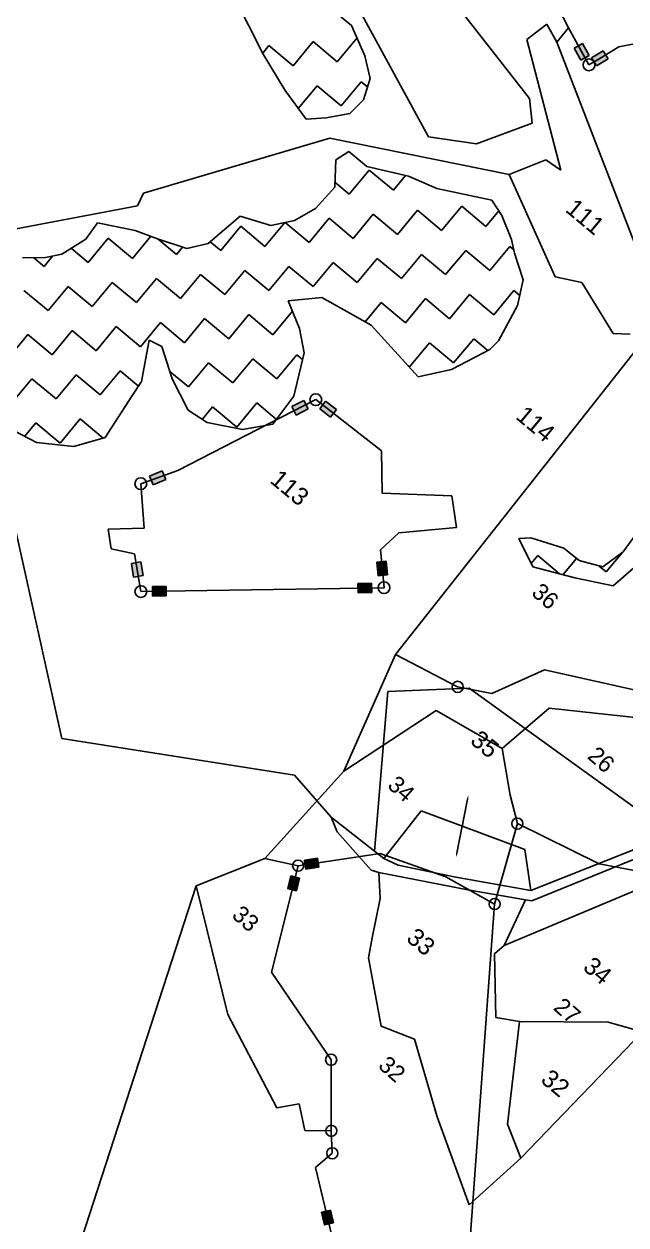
# Model space of a CAD drawing. Header units: metres. Extents: x 316400 to 324250, y 1868140 to 1873603.
# Drawn here: x 319206 to 319551, y 1868737 to 1869426 of the extents above; entities that cross this region are included whole.
import ezdxf

# ---------------------------------------------------------------- set-up
doc = ezdxf.new("R2010")
doc.units = ezdxf.units.M
for name, color, linetype in [('OFF', 1, 'Continuous'), ('POLY_HATCH', 12, 'Continuous'), ('POLY_PARCEL', 6, 'Continuous'), ('POLY_ROAD', 30, 'Continuous'), ('POLY_WATER', 4, 'Continuous'), ('TEXT_PARCEL', 7, 'Continuous'), ('V_BOUND_LINE', 7, 'Continuous')]:
    doc.layers.add(name, color=color, linetype=linetype)
doc.styles.add('TEXT_MAP', font='')
doc.styles.get('TEXT_MAP').set_extended_font_data('Kruti Dev 050')

msp = doc.modelspace()

# ---------------------------------------------------------------- hatches: boundary and pattern name
for points in [[(319526.22, 1869414.99), (319521.44, 1869412.35), (319525.26, 1869405.44), (319530.04, 1869408.08)], [(319540.87, 1869406.22), (319538.03, 1869410.89), (319531.29, 1869406.79), (319534.12, 1869402.13)], [(319359.24, 1869206.54), (319361.73, 1869201.68), (319368.75, 1869205.29), (319366.26, 1869210.15)], [(319381.51, 1869200.52), (319384.86, 1869204.82), (319378.64, 1869209.68), (319375.28, 1869205.37)], [(319286.89, 1869164.71), (319284.78, 1869169.74), (319277.5, 1869166.68), (319279.61, 1869161.65)], [(319268.49, 1869108.71), (319273.87, 1869109.6), (319272.59, 1869117.39), (319267.21, 1869116.5)], [(319413.49, 1869117.84), (319408.05, 1869117.31), (319408.82, 1869109.46), (319414.25, 1869109.98)], [(319397.22, 1869105.1), (319397.31, 1869099.64), (319405.2, 1869099.77), (319405.12, 1869105.23)], [(319287.22, 1869097.89), (319287.14, 1869103.34), (319279.25, 1869103.22), (319279.33, 1869097.76)], [(319374.74, 1868942.15), (319373.98, 1868947.26), (319366.6, 1868946.16), (319367.36, 1868941.05)], [(319356.95, 1868929.91), (319361.96, 1868928.65), (319363.78, 1868935.89), (319358.78, 1868937.15)], [(319378.13, 1868736.75), (319383.15, 1868737.96), (319381.4, 1868745.22), (319376.38, 1868744.01)]]:
    msp.add_hatch(color=256).paths.add_polyline_path(points)

# ---------------------------------------------------------------- linework, layer by layer
for p, q in [((319521.44, 1869412.35), (319526.22, 1869414.99)), ((319526.22, 1869414.99), (319530.04, 1869408.08)), ((319525.26, 1869405.44), (319521.44, 1869412.35)), ((319530.04, 1869408.08), (319525.26, 1869405.44)), ((319531.29, 1869406.79), (319538.03, 1869410.89)), ((319538.03, 1869410.89), (319540.87, 1869406.22)), ((319534.12, 1869402.13), (319531.29, 1869406.79)), ((319540.87, 1869406.22), (319534.12, 1869402.13)), ((319359.24, 1869206.54), (319366.26, 1869210.15)), ((319366.26, 1869210.15), (319368.75, 1869205.29)), ((319375.28, 1869205.37), (319378.64, 1869209.68)), ((319378.64, 1869209.68), (319384.86, 1869204.82)), ((319361.73, 1869201.68), (319359.24, 1869206.54)), ((319368.75, 1869205.29), (319361.73, 1869201.68)), ((319381.51, 1869200.52), (319375.28, 1869205.37)), ((319384.86, 1869204.82), (319381.51, 1869200.52)), ((319277.5, 1869166.68), (319284.78, 1869169.74)), ((319279.61, 1869161.65), (319277.5, 1869166.68)), ((319284.78, 1869169.74), (319286.89, 1869164.71)), ((319286.89, 1869164.71), (319279.61, 1869161.65)), ((319267.21, 1869116.5), (319272.59, 1869117.39)), ((319268.49, 1869108.71), (319267.21, 1869116.5)), ((319272.59, 1869117.39), (319273.87, 1869109.6)), ((319408.05, 1869117.31), (319413.49, 1869117.84)), ((319408.82, 1869109.46), (319408.05, 1869117.31)), ((319413.49, 1869117.84), (319414.25, 1869109.98)), ((319273.87, 1869109.6), (319268.49, 1869108.71)), ((319397.22, 1869105.1), (319405.12, 1869105.23)), ((319397.31, 1869099.64), (319397.22, 1869105.1)), ((319405.12, 1869105.23), (319405.2, 1869099.77)), ((319414.25, 1869109.98), (319408.82, 1869109.46)), ((319279.25, 1869103.22), (319287.14, 1869103.34)), ((319279.33, 1869097.76), (319279.25, 1869103.22)), ((319287.22, 1869097.89), (319279.33, 1869097.76)), ((319287.14, 1869103.34), (319287.22, 1869097.89)), ((319405.2, 1869099.77), (319397.31, 1869099.64))]:
    msp.add_line(p, q)
for points in [[(319460.14, 1868981.16), (319456.86, 1868964.62)], [(319454, 1868950.23), (319457.28, 1868966.78)]]:
    msp.add_lwpolyline(points)
for points in [[(319366.6, 1868946.16), (319373.98, 1868947.26), (319374.74, 1868942.15), (319367.36, 1868941.05)], [(319363.78, 1868935.89), (319361.96, 1868928.65), (319356.95, 1868929.91), (319358.78, 1868937.15)], [(319381.4, 1868745.22), (319383.15, 1868737.96), (319378.13, 1868736.75), (319376.38, 1868744.01)]]:
    msp.add_lwpolyline(points, close=True)
for centre, radius in [((319529.85, 1869402.78), 3.38), ((319373.05, 1869210.57), 3.38), ((319272.6, 1869162.28), 3.38), ((319412.22, 1869102.61), 3.38), ((319272.62, 1869100.38), 3.38), ((319454.49, 1869045.65), 3.19), ((319488.75, 1868967.17), 3.19), ((319362.91, 1868943), 3.19), ((319475.71, 1868920.98), 3.19), ((319381.86, 1868831.56), 3.19), ((319381.93, 1868790.76), 3.19), ((319382.5, 1868777.9), 3.19)]:
    msp.add_circle(centre, radius)
for points in [[(319459.73, 1868981.25), (319460.63, 1868983.62), (319460.55, 1868981.08)], [(319454.41, 1868950.14), (319453.51, 1868947.77), (319453.59, 1868950.31)]]:
    msp.add_solid(points)
at = {"layer": 'OFF'}
for p, q in [((319418.82, 1869064.24), (319574.92, 1869261.98)), ((319389.14, 1868997.21), (319418.82, 1869064.24)), ((319343.84, 1868947.14), (319389.14, 1868997.21)), ((319304.37, 1868931.46), (319343.84, 1868947.14)), ((319217.17, 1868662.99), (319304.37, 1868931.46)), ((319490.75, 1868775.08), (319560.61, 1868847.58)), ((319461.14, 1868748.34), (319490.75, 1868775.08))]:
    msp.add_line(p, q, dxfattribs=at)
at = {"layer": 'POLY_HATCH'}
for p, q in [((319318.62, 1869457.09), (319342.88, 1869408.88)), ((319393.63, 1869425.31), (319381.85, 1869434.89)), ((319401.25, 1869407.9), (319393.63, 1869425.31)), ((319342.88, 1869408.88), (319355.43, 1869388)), ((319404.19, 1869395.03), (319401.25, 1869407.9)), ((319400.35, 1869382.62), (319404.19, 1869395.03)), ((319355.43, 1869388), (319367.47, 1869371.61)), ((319400.35, 1869382.62), (319392.58, 1869374.9)), ((319392.58, 1869374.9), (319379.01, 1869372.36)), ((319379.01, 1869372.36), (319367.47, 1869371.61)), ((319392.03, 1869353.11), (319384.59, 1869348.29)), ((319402.4, 1869344.47), (319392.03, 1869353.11)), ((319384.59, 1869348.29), (319383.89, 1869332.6)), ((319426.34, 1869338.81), (319402.4, 1869344.47)), ((319442.6, 1869331.76), (319426.34, 1869338.81)), ((319383.89, 1869332.6), (319372.94, 1869320.26)), ((319474.1, 1869325.02), (319442.6, 1869331.76)), ((319479.86, 1869316.31), (319474.1, 1869325.02)), ((319372.94, 1869320.26), (319360.78, 1869313.48)), ((319247.66, 1869312.16), (319241.06, 1869302.69)), ((319269.36, 1869307.73), (319247.66, 1869312.16)), ((319329.66, 1869316), (319311.23, 1869300.14)), ((319347.2, 1869310.49), (319329.66, 1869316)), ((319360.78, 1869313.48), (319347.2, 1869310.49)), ((319485.36, 1869302.6), (319479.86, 1869316.31)), ((319282.23, 1869302.85), (319269.36, 1869307.73)), ((319241.06, 1869302.69), (319227.3, 1869294)), ((319299.06, 1869297.27), (319282.23, 1869302.85)), ((319311.23, 1869300.14), (319299.06, 1869297.27)), ((319487.15, 1869294.6), (319485.36, 1869302.6)), ((319217.89, 1869292.09), (319204.77, 1869291.97)), ((319227.3, 1869294), (319217.89, 1869292.09)), ((319492.08, 1869279.43), (319487.15, 1869294.6)), ((319488.82, 1869264.58), (319492.08, 1869279.43)), ((319357.26, 1869267.22), (319376.49, 1869269.15)), ((319363.66, 1869251.47), (319357.26, 1869267.22)), ((319357.26, 1869267.22), (319357.26, 1869267.22)), ((319376.49, 1869269.15), (319376.49, 1869269.15)), ((319376.49, 1869269.15), (319404.91, 1869253.25)), ((319477.87, 1869244.43), (319488.82, 1869264.58)), ((319366.35, 1869237.51), (319363.66, 1869251.47)), ((319404.91, 1869253.25), (319431.74, 1869223.72)), ((319273.08, 1869220.94), (319277.31, 1869244.75)), ((319277.31, 1869244.75), (319284.73, 1869241.16)), ((319473.01, 1869239.37), (319477.87, 1869244.43)), ((319284.73, 1869241.16), (319290.68, 1869222.53)), ((319360.46, 1869212.49), (319366.35, 1869237.51)), ((319450.98, 1869227.81), (319473.01, 1869239.37)), ((319290.68, 1869222.53), (319299.77, 1869204.54)), ((319431.74, 1869223.72), (319450.98, 1869227.81)), ((319267.45, 1869212.63), (319273.08, 1869220.94)), ((319252.21, 1869188.89), (319267.45, 1869212.63)), ((319348.43, 1869196.5), (319360.46, 1869212.49)), ((319299.77, 1869204.54), (319310.72, 1869197.36)), ((319195.94, 1869194.82), (319212.71, 1869186.04)), ((319310.72, 1869197.36), (319330.95, 1869193.5)), ((319330.95, 1869193.5), (319348.43, 1869196.5)), ((319234.22, 1869183.72), (319252.21, 1869188.89)), ((319212.71, 1869186.04), (319234.22, 1869183.72)), ((319560.83, 1869138.66), (319549.51, 1869123.13)), ((319496.44, 1869131.16), (319489.62, 1869130.81)), ((319489.62, 1869130.81), (319497.68, 1869114.63)), ((319515.4, 1869125.31), (319496.44, 1869131.16)), ((319524.15, 1869118.17), (319515.4, 1869125.31)), ((319537.75, 1869114.5), (319524.15, 1869118.17)), ((319549.51, 1869123.13), (319537.75, 1869114.5)), ((319543.8, 1869103.75), (319566, 1869122.92)), ((319497.68, 1869114.63), (319521.76, 1869108.26)), ((319521.76, 1869108.26), (319543.8, 1869103.75))]:
    msp.add_line(p, q, dxfattribs=at)
at = {"layer": 'POLY_HATCH', "linetype": 'Continuous'}
for p, q in [((319360.01, 1869402.29), (319371.54, 1869416.11)), ((319371.54, 1869416.11), (319385.37, 1869404.58)), ((319385.37, 1869404.58), (319396.74, 1869418.21)), ((319342.57, 1869409.49), (319346.18, 1869413.82)), ((319346.18, 1869413.82), (319360.01, 1869402.29)), ((319362.97, 1869377.73), (319373.83, 1869390.75)), ((319373.83, 1869390.75), (319387.66, 1869379.22)), ((319387.66, 1869379.22), (319399.19, 1869393.05)), ((319399.19, 1869393.05), (319402.68, 1869390.14)), ((319392.25, 1869328.51), (319403.78, 1869342.33)), ((319403.78, 1869342.33), (319417.61, 1869330.8)), ((319417.61, 1869330.8), (319424.63, 1869339.22)), ((319384.01, 1869335.38), (319392.25, 1869328.51)), ((319419.9, 1869305.44), (319431.44, 1869319.27)), ((319431.44, 1869319.27), (319445.26, 1869307.74)), ((319445.26, 1869307.74), (319456.79, 1869321.57)), ((319456.79, 1869321.57), (319470.62, 1869310.03)), ((319470.62, 1869310.03), (319478.09, 1869318.99)), ((319343.83, 1869298.56), (319355.26, 1869312.27)), ((319355.45, 1869312.31), (319369.19, 1869300.85)), ((319369.19, 1869300.85), (319380.72, 1869314.68)), ((319380.72, 1869314.68), (319394.55, 1869303.15)), ((319394.55, 1869303.15), (319406.08, 1869316.98)), ((319406.08, 1869316.98), (319419.9, 1869305.44)), ((319267.75, 1869291.67), (319278.32, 1869304.34)), ((319318.47, 1869296.26), (319330, 1869310.09)), ((319330, 1869310.09), (319343.83, 1869298.56)), ((319232.74, 1869297.43), (319242.4, 1869289.38)), ((319242.4, 1869289.38), (319253.93, 1869303.2)), ((319253.93, 1869303.2), (319267.75, 1869291.67)), ((319282.61, 1869302.73), (319293.11, 1869293.97)), ((319293.11, 1869293.97), (319296.56, 1869298.1)), ((319312.5, 1869301.24), (319318.47, 1869296.26)), ((319472.92, 1869284.68), (319484.45, 1869298.5)), ((319484.45, 1869298.5), (319486.7, 1869296.62)), ((319211.11, 1869292.03), (319217.04, 1869287.08)), ((319217.04, 1869287.08), (319221.89, 1869292.9)), ((319396.84, 1869277.79), (319408.37, 1869291.62)), ((319408.37, 1869291.62), (319422.2, 1869280.09)), ((319422.2, 1869280.09), (319433.73, 1869293.91)), ((319433.73, 1869293.91), (319447.56, 1869282.38)), ((319447.56, 1869282.38), (319459.09, 1869296.21)), ((319459.09, 1869296.21), (319472.92, 1869284.68)), ((319320.77, 1869270.91), (319332.3, 1869284.73)), ((319332.3, 1869284.73), (319346.12, 1869273.2)), ((319346.12, 1869273.2), (319357.66, 1869287.03)), ((319357.66, 1869287.03), (319371.48, 1869275.5)), ((319371.48, 1869275.5), (319383.01, 1869289.32)), ((319383.01, 1869289.32), (319396.84, 1869277.79)), ((319244.69, 1869264.02), (319256.22, 1869277.85)), ((319256.22, 1869277.85), (319270.05, 1869266.31)), ((319270.05, 1869266.31), (319281.58, 1869280.14)), ((319281.58, 1869280.14), (319295.41, 1869268.61)), ((319295.41, 1869268.61), (319306.94, 1869282.44)), ((319306.94, 1869282.44), (319320.77, 1869270.91)), ((319205.51, 1869273.26), (319219.33, 1869261.72)), ((319219.33, 1869261.72), (319230.87, 1869275.55)), ((319230.87, 1869275.55), (319244.69, 1869264.02)), ((319449.85, 1869257.02), (319461.38, 1869270.85)), ((319461.38, 1869270.85), (319475.21, 1869259.32)), ((319475.21, 1869259.32), (319486.74, 1869273.14)), ((319486.74, 1869273.14), (319490.09, 1869270.35)), ((319401.44, 1869255.19), (319410.67, 1869266.26)), ((319410.67, 1869266.26), (319424.49, 1869254.73)), ((319424.49, 1869254.73), (319436.03, 1869268.55)), ((319436.03, 1869268.55), (319449.85, 1869257.02)), ((319297.7, 1869243.25), (319309.23, 1869257.08)), ((319309.23, 1869257.08), (319323.06, 1869245.55)), ((319323.06, 1869245.55), (319334.59, 1869259.37)), ((319334.59, 1869259.37), (319348.42, 1869247.84)), ((319348.42, 1869247.84), (319359.66, 1869261.32)), ((319221.63, 1869236.37), (319233.16, 1869250.19)), ((319233.16, 1869250.19), (319246.99, 1869238.66)), ((319246.99, 1869238.66), (319258.52, 1869252.49)), ((319258.52, 1869252.49), (319272.35, 1869240.96)), ((319272.35, 1869240.96), (319283.88, 1869254.78)), ((319283.88, 1869254.78), (319297.7, 1869243.25)), ((319196.27, 1869234.07), (319207.8, 1869247.9)), ((319207.8, 1869247.9), (319221.63, 1869236.37)), ((319426.79, 1869229.37), (319438.32, 1869243.2)), ((319438.32, 1869243.2), (319452.15, 1869231.66)), ((319452.15, 1869231.66), (319463.68, 1869245.49)), ((319463.68, 1869245.49), (319471.78, 1869238.73)), ((319350.71, 1869222.48), (319362.25, 1869236.31)), ((319362.25, 1869236.31), (319365.44, 1869233.65)), ((319300, 1869217.89), (319311.53, 1869231.72)), ((319311.53, 1869231.72), (319325.36, 1869220.19)), ((319325.36, 1869220.19), (319336.89, 1869234.02)), ((319336.89, 1869234.02), (319350.71, 1869222.48)), ((319426.04, 1869229.99), (319426.79, 1869229.37)), ((319198.57, 1869208.71), (319210.1, 1869222.54)), ((319210.1, 1869222.54), (319223.92, 1869211.01)), ((319223.92, 1869211.01), (319235.46, 1869224.83)), ((319235.46, 1869224.83), (319249.28, 1869213.3)), ((319249.28, 1869213.3), (319260.81, 1869227.13)), ((319260.81, 1869227.13), (319271.33, 1869218.36)), ((319289.32, 1869226.8), (319300, 1869217.89)), ((319327.65, 1869194.83), (319339.18, 1869208.66)), ((319339.18, 1869208.66), (319350.48, 1869199.23)), ((319307.87, 1869199.23), (319313.82, 1869206.36)), ((319313.82, 1869206.36), (319327.65, 1869194.83)), ((319206.02, 1869189.54), (319212.39, 1869197.18)), ((319212.39, 1869197.18), (319226.22, 1869185.65)), ((319226.22, 1869185.65), (319237.75, 1869199.48)), ((319237.75, 1869199.48), (319250.9, 1869188.51)), ((319496.75, 1869116.49), (319500.51, 1869121)), ((319500.51, 1869121), (319513.01, 1869110.57)), ((319514.86, 1869110.08), (319522.63, 1869119.41)), ((319539.7, 1869111.76), (319548.66, 1869122.5)), ((319535.77, 1869115.04), (319539.7, 1869111.76))]:
    msp.add_line(p, q, dxfattribs=at)
at = {"layer": 'POLY_PARCEL'}
for p, q in [((319380.57, 1869466.49), (319437.77, 1869361.44)), ((319518.1, 1869424.05), (319506.49, 1869446.55)), ((319495.67, 1869383.47), (319458.67, 1869430.96)), ((319494.16, 1869417.25), (319505.73, 1869426.06)), ((319505.73, 1869426.06), (319511.44, 1869415.9)), ((319511.44, 1869415.9), (319518.1, 1869424.05)), ((319518.1, 1869424.05), (319529.85, 1869402.78)), ((319513.74, 1869342.32), (319494.16, 1869417.25)), ((319572.71, 1869256.93), (319511.44, 1869415.9)), ((319546.99, 1869413.13), (319585.81, 1869420.57)), ((319536.08, 1869406.51), (319546.99, 1869413.13)), ((319529.85, 1869402.78), (319536.08, 1869406.51)), ((319497.17, 1869369.37), (319495.67, 1869383.47)), ((319465.28, 1869357.43), (319497.17, 1869369.37)), ((319274.12, 1869329.1), (319381.08, 1869360.77)), ((319381.08, 1869360.77), (319484.1, 1869339.76)), ((319437.77, 1869361.44), (319465.28, 1869357.43)), ((319484.1, 1869339.76), (319505.09, 1869348.29)), ((319505.09, 1869348.29), (319513.74, 1869342.32)), ((319484.1, 1869339.76), (319510.54, 1869281)), ((319270.68, 1869321.91), (319274.12, 1869329.1)), ((319173.58, 1869303.42), (319270.68, 1869321.91)), ((319510.54, 1869281), (319525.74, 1869277.81)), ((319525.74, 1869277.81), (319543.8, 1869248.45)), ((319543.8, 1869248.45), (319553.48, 1869248.16)), ((319293.81, 1869169.83), (319373.05, 1869210.57)), ((319373.05, 1869210.57), (319410.81, 1869181.13)), ((319410.81, 1869181.13), (319411.09, 1869156.89)), ((319272.6, 1869162.28), (319293.81, 1869169.83)), ((319274.51, 1869136.85), (319272.6, 1869162.28)), ((319411.09, 1869156.89), (319451.23, 1869155.28)), ((319451.23, 1869155.28), (319453.9, 1869137.25)), ((319253.88, 1869136.11), (319274.51, 1869136.85)), ((319255.57, 1869124.95), (319253.88, 1869136.11)), ((319420.8, 1869134.13), (319410.12, 1869124.27)), ((319453.9, 1869137.25), (319420.8, 1869134.13)), ((319269.06, 1869122.06), (319255.57, 1869124.95)), ((319272.62, 1869100.38), (319269.06, 1869122.06)), ((319410.12, 1869124.27), (319412.22, 1869102.61)), ((319412.22, 1869102.61), (319272.62, 1869100.38)), ((319406.75, 1868951.31), (319414.45, 1869042.98)), ((319414.45, 1869042.98), (319461.14, 1869044.96)), ((319461.14, 1869044.96), (319576.62, 1868961.53)), ((319484.69, 1868983.57), (319480.09, 1869010.29)), ((319488.75, 1868967.17), (319484.69, 1868983.57)), ((319412.07, 1868947.11), (319433.56, 1868974.48)), ((319433.56, 1868974.48), (319493.05, 1868952.29)), ((319475.71, 1868920.98), (319488.75, 1868967.17)), ((319488.75, 1868967.17), (319535.73, 1868944.04)), ((319362.91, 1868943), (319343.84, 1868947.14)), ((319410, 1868950), (319362.91, 1868943)), ((319447.64, 1868936.61), (319410, 1868950)), ((319493.05, 1868952.29), (319496.45, 1868928.66)), ((319362.91, 1868943), (319347.53, 1868881.85)), ((319481.2, 1868897.08), (319583.01, 1868939.91)), ((319535.73, 1868944.04), (319572.1, 1868937.16)), ((319475.71, 1868920.98), (319447.64, 1868936.61)), ((319322.47, 1868857.61), (319304.37, 1868931.46)), ((319460.38, 1868711.67), (319475.71, 1868920.98)), ((319481.2, 1868897.08), (319493.41, 1868923.46)), ((319475.58, 1868892.43), (319481.2, 1868897.08)), ((319476.42, 1868855.89), (319475.58, 1868892.43)), ((319347.53, 1868881.85), (319381.86, 1868831.56)), ((319350.78, 1868803.98), (319322.47, 1868857.61)), ((319490.03, 1868853.45), (319476.42, 1868855.89)), ((319483.06, 1868794.53), (319490.03, 1868853.45)), ((319490.03, 1868853.45), (319540.8, 1868853.15)), ((319540.8, 1868853.15), (319560.61, 1868847.58)), ((319381.86, 1868831.56), (319381.93, 1868790.76)), ((319363.52, 1868806.34), (319350.78, 1868803.98)), ((319366.73, 1868790.86), (319363.52, 1868806.34)), ((319490.75, 1868775.08), (319483.06, 1868794.53)), ((319381.93, 1868790.76), (319366.73, 1868790.86)), ((319381.93, 1868790.76), (319382.5, 1868777.9)), ((319382.5, 1868777.9), (319372.84, 1868769.74)), ((319372.84, 1868769.74), (319394.54, 1868679.65))]:
    msp.add_line(p, q, dxfattribs=at)
at = {"layer": 'POLY_ROAD'}
for p, q in [((319381.92, 1868970.9), (319406.75, 1868951.31)), ((319550.95, 1868950.31), (319567.92, 1868957.13)), ((319406.75, 1868951.31), (319412.07, 1868947.11)), ((319412.07, 1868947.11), (319420.36, 1868943.31)), ((319496.45, 1868928.66), (319550.95, 1868950.31)), ((319566.67, 1868951.06), (319496.98, 1868922.84)), ((319460.42, 1868929.15), (319409.29, 1868938.99)), ((319420.36, 1868943.31), (319453.39, 1868936.31)), ((319453.39, 1868936.31), (319496.45, 1868928.66)), ((319493.41, 1868923.46), (319460.42, 1868929.15)), ((319496.98, 1868922.84), (319493.41, 1868923.46))]:
    msp.add_line(p, q, dxfattribs=at)
at = {"layer": 'POLY_WATER'}
for p, q in [((319454.49, 1869045.65), (319418.82, 1869064.24)), ((319504.35, 1869055.48), (319474.02, 1869041.76)), ((319574.9, 1869039.62), (319504.35, 1869055.48)), ((319474.02, 1869041.76), (319454.49, 1869045.65)), ((319389.14, 1868997.21), (319442.15, 1869032.03)), ((319442.15, 1869032.03), (319480.09, 1869010.29)), ((319480.09, 1869010.29), (319507.07, 1869033.36)), ((319507.07, 1869033.36), (319577.67, 1869025.76))]:
    msp.add_line(p, q, dxfattribs=at)
at = {"layer": 'V_BOUND_LINE'}
for p, q in [((319186.55, 1869199.23), (319227.35, 1869015.96)), ((319227.35, 1869015.96), (319360.87, 1868995)), ((319360.87, 1868995), (319381.92, 1868970.9)), ((319381.92, 1868970.9), (319385.25, 1868962.39)), ((319385.25, 1868962.39), (319404.8, 1868940.33)), ((319404.8, 1868940.33), (319409.29, 1868938.99)), ((319409.29, 1868938.99), (319410.06, 1868924.2)), ((319410.06, 1868924.2), (319405.34, 1868901.57)), ((319405.34, 1868901.57), (319403.25, 1868890.09)), ((319403.25, 1868890.09), (319410.67, 1868850.92)), ((319410.67, 1868850.92), (319429.78, 1868843.39)), ((319429.78, 1868843.39), (319442.8, 1868798.76)), ((319442.8, 1868798.76), (319461.14, 1868748.34))]:
    msp.add_line(p, q, dxfattribs=at)

# ---------------------------------------------------------------- texts
at = {"layer": 'TEXT_PARCEL', "style": 'TEXT_MAP'}
for s, height, rotation, p in [('111', 10.207, 320.1716, (319515.72, 1869318.98)), ('114', 10.207, 320.1716, (319487.26, 1869200.03)), ('113', 10.207, 320.1716, (319346.15, 1869163.42)), ('36', 9.652, 318.63491, (319496.3, 1869098.86)), ('35', 10.207, 320.1716, (319461.1, 1869013.75)), ('26', 9.652, 318.63491, (319528.41, 1869005.07)), ('34', 9.652, 318.63491, (319413.6, 1868988.29)), ('33', 9.652, 318.63491, (319324.28, 1868913.75)), ('33', 10.207, 320.1716, (319424.41, 1868900.29)), ('34', 10.207, 320.1716, (319525.79, 1868883.73)), ('27', 9.652, 318.63491, (319508.87, 1868860.78)), ('32', 9.652, 318.63491, (319408.31, 1868827.36)), ('32', 10.207, 320.1716, (319501.55, 1868819.12))]:
    msp.add_text(s, height=height, rotation=rotation, dxfattribs=at).set_placement(p)

doc.saveas('drawing.dxf')
